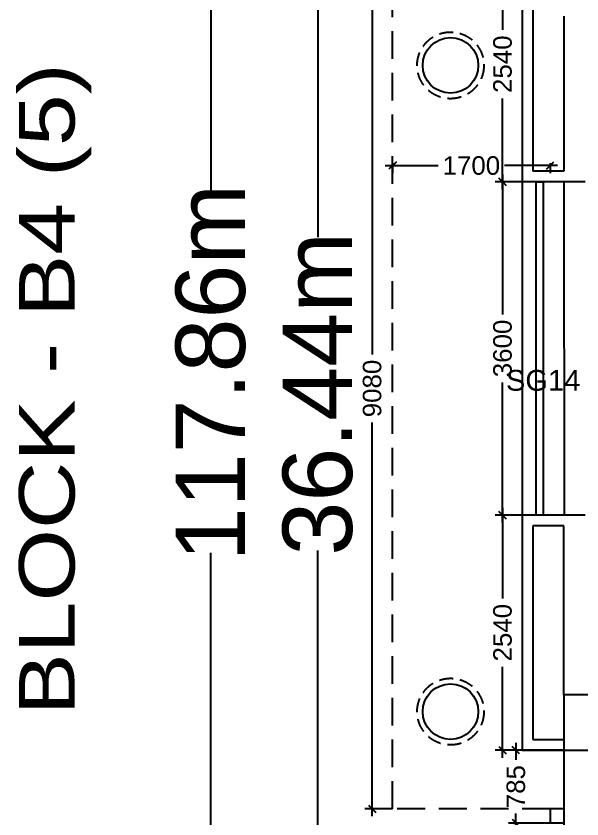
# Model space of a CAD drawing. Extents: x 7897917 to 8423973, y -6487334 to -6173396.
# Drawn here: x 7913008 to 7919118, y -6400766 to -6392095 of the extents above; entities that cross this region are included whole.
import ezdxf
from ezdxf.enums import TextEntityAlignment as Align

# ---------------------------------------------------------------- set-up
doc = ezdxf.new("R2010")
doc.units = 0
doc.header["$LTSCALE"] = 600
doc.header["$MEASUREMENT"] = 0
doc.header["$PDMODE"] = 35
doc.linetypes.add('DASHED', pattern=[0.75, 0.5, -0.25])
doc.linetypes.add('HIDDEN', pattern=[0.375, 0.25, -0.125])
doc.layers.get('0').update_dxf_attribs({"linetype": 'CONTINUOUS'})
doc.layers.get('Defpoints').update_dxf_attribs({"linetype": 'CONTINUOUS'})
for name, color, linetype in [('BLOCKS-PROP', 2, 'CONTINUOUS'), ('DIM', 8, 'CONTINUOUS'), ('Ele Proje.', 7, 'CONTINUOUS'), ('joinery', 7, 'CONTINUOUS'), ('LA-column', 3, 'CONTINUOUS'), ('Walls', 7, 'CONTINUOUS'), ('WIN', 151, 'CONTINUOUS'), ('Working Dim', 5, 'CONTINUOUS')]:
    doc.layers.add(name, color=color, linetype=linetype)
doc.styles.add('ari', font='arial.ttf')
doc.styles.add('ARIAL', font='arial.ttf')
doc.styles.get("Standard").update_dxf_attribs({"font": 'romans.shx'})
doc.dimstyles.new('int. dim', dxfattribs={"dimtxt": 450, "dimasz": 80, "dimexe": 80, "dimexo": 0, "dimgap": 70, "dimtad": 0, "dimdec": 0, "dimzin": 12, "dimdsep": 46, "dimtxsty": 'ari', "dimblk": 'OBLIQUE', "dimcen": 2, "dimdle": 80, "dimclrd": 256, "dimclre": 256, "dimclrt": 6, "dimadec": 0, "dimazin": 0, "dimtfac": 1, "dimtdec": 0, "dimtix": 1, "dimtmove": 2, "dimatfit": 3, "dimfxl": 1, "dimtolj": 1, "dimtzin": 0, "dimlwd": -1, "dimlwe": -1, "dimarcsym": 0})
doc.dimstyles.new('STANDARD$0', dxfattribs={"dimscale": 0, "dimtxt": 150, "dimasz": 125, "dimexe": 0.75, "dimexo": 1, "dimgap": 25, "dimtad": 1, "dimdec": 0, "dimdsep": 46, "dimtxsty": 'Standard', "dimblk1": 'DOT', "dimblk2": 'DOT', "dimsah": 1, "dimcen": 2.5, "dimclrd": 1, "dimclre": 1, "dimclrt": 3, "dimadec": 0, "dimazin": 0, "dimtfac": 1, "dimtdec": 0, "dimtmove": 0, "dimatfit": 3, "dimldrblk": 'DOT', "dimfxl": 1, "dimtolj": 1, "dimtzin": 0, "dimarcsym": 0})

# ---------------------------------------------------------------- blocks, each defined once
blk = doc.blocks.new('_Oblique')
at = {"color": 0, "linetype": 'ByBlock', "lineweight": -2}
blk.add_line((-0.5, -0.5), (0.5, 0.5), dxfattribs=at)
blk = doc.blocks.new('*D248')
at = {"layer": 'Defpoints', "color": 0, "transparency": 16777216}
for p in [(7918773.9, -6337015.4, 5.1), (7915110.3, -6454873.9), (7918923.8, -6454873.9, 5.1)]:
    blk.add_point(p, dxfattribs=at)
at = {"layer": 'DIM', "color": 8, "transparency": 16777216}
for p, q in [((7915110.3, -6336715.4), (7915110.3, -6393995.7)), ((7918773.9, -6337015.4), (7914810.3, -6337015.4)), ((7915110.3, -6455173.9), (7915110.3, -6397893.5)), ((7918923.8, -6454873.9), (7914810.3, -6454873.9))]:
    blk.add_line(p, q, dxfattribs=at)
at = {"layer": 'DIM', "color": 8, "transparency": 16777216, "xscale": 300, "yscale": 300, "zscale": 300}
for p, rotation in [((7915110.3, -6337015.4), 90), ((7915110.3, -6454873.9), 270)]:
    blk.add_blockref('_Oblique', p, dxfattribs=dict(at, rotation=rotation))
at = {"layer": 'DIM', "color": 7, "transparency": 16777216, "insert": (7915110.3, -6395944.6), "char_height": 750, "attachment_point": 5, "rotation": 90, "style": 'ari'}
blk.add_mtext('\\A1;117.86m', dxfattribs=at)
blk = doc.blocks.new('*D267')
at = {"layer": 'Defpoints', "color": 0, "transparency": 16777216}
for p in [(7916265.9, -6377954.5), (7918773.8, -6377954.5, 2.7), (7918773.9, -6414394.7, 2.7)]:
    blk.add_point(p, dxfattribs=at)
at = {"layer": 'DIM', "color": 8, "transparency": 16777216}
for p, q in [((7916265.9, -6377654.5), (7916265.9, -6394482)), ((7918773.8, -6377954.5), (7915965.9, -6377954.5)), ((7916265.9, -6414694.7), (7916265.9, -6397867.2)), ((7918773.9, -6414394.7), (7915965.9, -6414394.7))]:
    blk.add_line(p, q, dxfattribs=at)
at = {"layer": 'DIM', "color": 8, "transparency": 16777216, "xscale": 300, "yscale": 300, "zscale": 300}
for p, rotation in [((7916265.9, -6377954.5), 90), ((7916265.9, -6414394.7), 270)]:
    blk.add_blockref('_Oblique', p, dxfattribs=dict(at, rotation=rotation))
at = {"layer": 'DIM', "color": 7, "transparency": 16777216, "insert": (7916265.9, -6396174.6), "char_height": 750, "attachment_point": 5, "rotation": 90, "style": 'ari'}
blk.add_mtext('\\A1;36.44m', dxfattribs=at)
blk = doc.blocks.new('*D880')
at = {"layer": 'Defpoints', "color": 0, "transparency": 16777216}
for p in [(7916265.8, -6377954.5), (7918773.9, -6377954.5, 18.2), (7918923.9, -6414394.7, 2.7)]:
    blk.add_point(p, dxfattribs=at)
at = {"layer": 'DIM', "color": 8, "transparency": 16777216}
for p, q in [((7916265.8, -6377654.5), (7916265.8, -6394482)), ((7918773.9, -6377954.5), (7915965.8, -6377954.5)), ((7916265.8, -6414694.7), (7916265.8, -6397867.2)), ((7918923.9, -6414394.7), (7915965.8, -6414394.7))]:
    blk.add_line(p, q, dxfattribs=at)
at = {"layer": 'DIM', "color": 8, "transparency": 16777216, "xscale": 300, "yscale": 300, "zscale": 300}
for p, rotation in [((7916265.8, -6377954.5), 90), ((7916265.8, -6414394.7), 270)]:
    blk.add_blockref('_Oblique', p, dxfattribs=dict(at, rotation=rotation))
at = {"layer": 'DIM', "color": 7, "transparency": 16777216, "insert": (7916265.8, -6396174.6), "char_height": 750, "attachment_point": 5, "rotation": 90, "style": 'ari'}
blk.add_mtext('\\A1;36.44m', dxfattribs=at)
blk = doc.blocks.new('*D1366')
at = {"layer": 'Defpoints', "color": 0, "transparency": 16777216}
for p in [(7916852.9, -6391577.2), (7917074.1, -6391577.2, 27.7), (7917074.1, -6400657.2, 30.2)]:
    blk.add_point(p, dxfattribs=at)
at = {"layer": 'Working Dim', "transparency": 16777216}
for p, q in [((7916852.9, -6391497.2), (7916852.9, -6395748.9)), ((7917074.1, -6391577.2), (7916772.9, -6391577.2)), ((7916852.9, -6400737.2), (7916852.9, -6396485.5)), ((7917074.1, -6400657.2), (7916772.9, -6400657.2))]:
    blk.add_line(p, q, dxfattribs=at)
at = {"layer": 'Working Dim', "transparency": 16777216, "xscale": 80, "yscale": 80, "zscale": 80}
for p, rotation in [((7916852.9, -6391577.2), 90), ((7916852.9, -6400657.2), 270)]:
    blk.add_blockref('_Oblique', p, dxfattribs=dict(at, rotation=rotation))
at = {"layer": 'Working Dim', "color": 6, "transparency": 16777216, "insert": (7916852.9, -6396117.2), "char_height": 200, "attachment_point": 5, "rotation": 90, "style": 'ari'}
blk.add_mtext('\\A1;9080', dxfattribs=at)
blk = doc.blocks.new('*D1367')
at = {"layer": 'Defpoints', "color": 0, "transparency": 16777216}
for p in [(7917074.2, -6393681.8, -17.9), (7918774, -6393681.8, -11.7), (7917074.2, -6393710)]:
    blk.add_point(p, dxfattribs=at)
at = {"layer": 'Working Dim', "transparency": 16777216}
for p, q in [((7917074.2, -6393681.8), (7917074.2, -6393790)), ((7918774, -6393681.8), (7918774, -6393790)), ((7916994.2, -6393710), (7917565.2, -6393710)), ((7918854, -6393710), (7918283, -6393710))]:
    blk.add_line(p, q, dxfattribs=at)
at = {"layer": 'Working Dim', "transparency": 16777216, "xscale": 80, "yscale": 80, "zscale": 80, "rotation": 180}
blk.add_blockref('_Oblique', (7917074.2, -6393710), dxfattribs=at)
at = {"layer": 'Working Dim', "transparency": 16777216, "xscale": 80, "yscale": 80, "zscale": 80}
blk.add_blockref('_Oblique', (7918774, -6393710), dxfattribs=at)
at = {"layer": 'Working Dim', "color": 6, "transparency": 16777216, "insert": (7917924.1, -6393710), "char_height": 200, "attachment_point": 5, "style": 'ari'}
blk.add_mtext('\\A1;1700', dxfattribs=at)
blk = doc.blocks.new('*D1771')
at = {"layer": 'Defpoints', "color": 0, "transparency": 16777216}
for p in [(7918924, -6400024.7, -10.3), (7918404.9, -6400810.1), (7918924, -6400810.1, -14.9)]:
    blk.add_point(p, dxfattribs=at)
at = {"layer": 'Working Dim', "transparency": 16777216}
for p, q in [((7918924, -6400024.7), (7918324.9, -6400024.7)), ((7918404.9, -6399944.7), (7918404.9, -6400126.5)), ((7918404.9, -6400890.1), (7918404.9, -6400708.3)), ((7918924, -6400810.1), (7918324.9, -6400810.1))]:
    blk.add_line(p, q, dxfattribs=at)
at = {"layer": 'Working Dim', "transparency": 16777216, "xscale": 80, "yscale": 80, "zscale": 80}
for p, rotation in [((7918404.9, -6400024.7), 90), ((7918404.9, -6400810.1), 270)]:
    blk.add_blockref('_Oblique', p, dxfattribs=dict(at, rotation=rotation))
at = {"layer": 'Working Dim', "color": 6, "transparency": 16777216, "insert": (7918404.9, -6400417.4), "char_height": 200, "attachment_point": 5, "rotation": 90, "style": 'ari'}
blk.add_mtext('\\A1;785', dxfattribs=at)
blk = doc.blocks.new('*D1813')
at = {"layer": 'Defpoints', "color": 0, "transparency": 16777216}
for p in [(7918474, -6391344.7, -10.4), (7918261, -6393884.5), (7918474, -6393884.5, -3.7)]:
    blk.add_point(p, dxfattribs=at)
at = {"layer": 'Working Dim', "transparency": 16777216}
for p, q in [((7918261, -6391264.7), (7918261, -6392244.6)), ((7918474, -6391344.7), (7918181, -6391344.7)), ((7918261, -6393964.5), (7918261, -6392984.6)), ((7918474, -6393884.5), (7918181, -6393884.5))]:
    blk.add_line(p, q, dxfattribs=at)
at = {"layer": 'Working Dim', "transparency": 16777216, "xscale": 80, "yscale": 80, "zscale": 80}
for p, rotation in [((7918261, -6391344.7), 90), ((7918261, -6393884.5), 270)]:
    blk.add_blockref('_Oblique', p, dxfattribs=dict(at, rotation=rotation))
at = {"layer": 'Working Dim', "color": 6, "transparency": 16777216, "insert": (7918261, -6392614.6), "char_height": 200, "attachment_point": 5, "rotation": 90, "style": 'ari'}
blk.add_mtext('\\A1;2540', dxfattribs=at)
blk = doc.blocks.new('*D1814')
at = {"layer": 'Defpoints', "color": 0, "transparency": 16777216}
for p in [(7918474, -6393884.5, -3.7), (7918261, -6397484.5), (7918474, -6397484.5, -18.5)]:
    blk.add_point(p, dxfattribs=at)
at = {"layer": 'Working Dim', "transparency": 16777216}
for p, q in [((7918261, -6393804.5), (7918261, -6395316.3)), ((7918474, -6393884.5), (7918181, -6393884.5)), ((7918261, -6397564.5), (7918261, -6396052.7)), ((7918474, -6397484.5), (7918181, -6397484.5))]:
    blk.add_line(p, q, dxfattribs=at)
at = {"layer": 'Working Dim', "transparency": 16777216, "xscale": 80, "yscale": 80, "zscale": 80}
for p, rotation in [((7918261, -6393884.5), 90), ((7918261, -6397484.5), 270)]:
    blk.add_blockref('_Oblique', p, dxfattribs=dict(at, rotation=rotation))
at = {"layer": 'Working Dim', "color": 6, "transparency": 16777216, "insert": (7918261, -6395684.5), "char_height": 200, "attachment_point": 5, "rotation": 90, "style": 'ari'}
blk.add_mtext('\\A1;3600', dxfattribs=at)
blk = doc.blocks.new('*D1815')
at = {"layer": 'Defpoints', "color": 0, "transparency": 16777216}
for p in [(7918474, -6397484.5, -18.5), (7918261, -6400024.7), (7918474.1, -6400024.7, -10.4)]:
    blk.add_point(p, dxfattribs=at)
at = {"layer": 'Working Dim', "transparency": 16777216}
for p, q in [((7918261, -6397404.5), (7918261, -6398384.6)), ((7918474, -6397484.5), (7918181, -6397484.5)), ((7918261, -6400104.7), (7918261, -6399124.6)), ((7918474.1, -6400024.7), (7918181, -6400024.7))]:
    blk.add_line(p, q, dxfattribs=at)
at = {"layer": 'Working Dim', "transparency": 16777216, "xscale": 80, "yscale": 80, "zscale": 80}
for p, rotation in [((7918261, -6397484.5), 90), ((7918261, -6400024.7), 270)]:
    blk.add_blockref('_Oblique', p, dxfattribs=dict(at, rotation=rotation))
at = {"layer": 'Working Dim', "color": 6, "transparency": 16777216, "insert": (7918261, -6398754.6), "char_height": 200, "attachment_point": 5, "rotation": 90, "style": 'ari'}
blk.add_mtext('\\A1;2540', dxfattribs=at)

msp = doc.modelspace()

# ---------------------------------------------------------------- linework, layer by layer
at = {"color": 8, "linetype": 'DASHED'}
for p, q in [((7917074.087, -6400657.183, 38.921), (7917074.189, -6391577.201, -23.739)), ((7918773.907, -6400657.183, 30.561), (7917074.089, -6400657.183, 39.281))]:
    msp.add_line(p, q, dxfattribs=at)
at = {"layer": 'Ele Proje.', "color": 1}
for p, q in [((7918473.997, -6391344.663, 17.794), (7918474.009, -6393884.516, 24.401)), ((7918588.998, -6391459.663, 17.794), (7918589.008, -6393769.515, 24.401)), ((7918923.817, -6392094.63, 9.681), (7918923.817, -6393769.511, 9.681)), ((7918923.817, -6393769.511, 9.681), (7918589.008, -6393769.515, 9.681)), ((7919153.817, -6393884.512, 9.681), (7918474.009, -6393884.516, 9.681)), ((7918474.009, -6397484.516, 9.681), (7918474.022, -6400024.679, 9.681)), ((7919153.817, -6397484.516, 9.681), (7918474.009, -6397484.516, 9.681)), ((7918589.011, -6397599.516, 24.402), (7918589.021, -6399909.679, 17.794)), ((7918923.997, -6397599.516, 17.017), (7918589.028, -6397599.516, 22.514)), ((7918923.817, -6399424.545, 9.681), (7918923.817, -6397599.521, 9.681)), ((7918589.021, -6399909.679, 17.794), (7918923.997, -6399909.679, 17.794)), ((7918474.096, -6400024.679, 17.794), (7918923.997, -6400024.679, 17.794))]:
    msp.add_line(p, q, dxfattribs=at)
at = {"layer": 'Ele Proje.', "elevation": 2.39}
msp.add_lwpolyline([(7918924.088, -6400657.227), (7918774.089, -6400657.227), (7918774.089, -6400807.227), (7918924.088, -6400807.227)], dxfattribs=at)
at = {"layer": 'LA-column', "color": 2}
msp.add_lwpolyline([(7919523.907, -6400024.616), (7919523.907, -6399424.616), (7918923.907, -6399424.616), (7918923.907, -6400024.616)], close=True, dxfattribs=at)
at = {"layer": 'Walls', "color": 8}
for p, q in [((7918474.009, -6393884.516, 9.681), (7918474.009, -6397484.516, 9.681)), ((7918923.817, -6393884.54, 9.681), (7918924.197, -6397484.54, 32.823))]:
    msp.add_line(p, q, dxfattribs=at)
at = {"layer": 'Walls'}
msp.add_line((7918924.087, -6400024.733, 2.39), (7918924.087, -6403089.736, 2.39), dxfattribs=at)
at = {"layer": 'WIN', "linetype": 'Continuous', "elevation": 24.401}
msp.add_lwpolyline([(7918622.997, -6393884.516), (7918698.997, -6393884.516), (7918698.997, -6397484.516), (7918622.997, -6397484.516)], close=True, dxfattribs=at)
at = {"layer": 'Working Dim', "color": 8, "linetype": 'HIDDEN'}
for centre in [(7917699.02, -6392627.201, -9.608), (7917699.02, -6399607.123, -9.608)]:
    msp.add_circle(centre, 360, dxfattribs=at)
at = {"layer": 'Working Dim', "color": 3, "linetype": 'Continuous'}
for centre in [(7917699.02, -6392627.201, -9.608), (7917699.02, -6399607.123, -9.608)]:
    msp.add_circle(centre, 300, dxfattribs=at)

# ---------------------------------------------------------------- texts
at = {"layer": 'BLOCKS-PROP', "color": 10, "style": 'ARIAL', "width": 1.2}
msp.add_text('BLOCK - B4 (5)', height=600, rotation=90, dxfattribs=at).set_placement((7913640.343, -6396125.977, -2.741), align=Align.CENTER)
at = {"layer": 'joinery', "style": 'ari'}
msp.add_text('SG14', height=225, dxfattribs=at).set_placement((7918698.997, -6396141.425, 24.401), align=Align.CENTER)

# ---------------------------------------------------------------- dimensions: what is measured, and where the dimension line sits
at = {"layer": 'DIM'}
for base, p1, p2, angle, picture, middle in [((7915110.265, -6454873.885), (7918773.907, -6337015.366, 5.131), (7918923.82, -6454873.885, 5.131), 90, '*D248', (7915110.265, -6395944.625)), ((7916265.787, -6377954.538, -2.749), (7918923.907, -6414394.742), (7918773.907, -6377954.538, 15.404), 270, '*D880', (7916265.787, -6396174.64, -2.749)), ((7916265.874, -6377954.538, -2.749), (7918773.907, -6414394.662), (7918773.817, -6377954.538), 270, '*D267', (7916265.874, -6396174.6, -2.749))]:
    dim = msp.add_linear_dim(base=base, p1=p1, p2=p2, angle=angle, dimstyle='STANDARD$0', override={"dimscale": 1, "dimtxt": 750, "dimasz": 300, "dimexe": 300, "dimexo": 0, "dimgap": 1, "dimtad": 0, "dimdec": 2, "dimlfac": 0.001, "dimzin": 0, "dimpost": 'm', "dimtxsty": 'ari', "dimblk1": 'Oblique', "dimblk2": 'Oblique', "dimcen": 0, "dimdle": 300, "dimclrd": 8, "dimclre": 8, "dimclrt": 7, "dimadec": 2, "dimtdec": 2, "dimtmove": 2, "dimfxl": 0.75, "dimfrac": 1, "dimlwd": 65535, "dimlwe": 65535}, dxfattribs=at)
    dim.commit()
    dim.dimension.update_dxf_attribs({"geometry": picture, "text_midpoint": middle})
at = {"layer": 'Working Dim'}
for base, p1, p2, angle, override, picture, middle in [((7918261.024, -6393884.516, 28.15), (7918473.997, -6391344.663, 17.794), (7918474.009, -6393884.516, 24.401), 270, {"dimtxt": 200, "dimarcsym": 1}, '*D1813', (7918261.024, -6392614.59, 28.15)), ((7916852.944, -6391577.201, 8.672), (7917074.087, -6400657.183, 38.921), (7917074.122, -6391577.201, 36.399), 90, {"dimtxt": 200, "dimarcsym": 1}, '*D1366', (7916852.944, -6396117.192, 8.672)), ((7918261.024, -6397484.516, 28.15), (7918474.009, -6393884.516, 24.401), (7918474.009, -6397484.516, 9.681), 270, {"dimtxt": 200, "dimarcsym": 1}, '*D1814', (7918261.024, -6395684.516, 28.15)), ((7918261.024, -6400024.679, 28.15), (7918474.009, -6397484.516, 9.681), (7918474.096, -6400024.679, 17.794), 270, {"dimtxt": 200, "dimarcsym": 1}, '*D1815', (7918261.024, -6398754.597, 28.15)), ((7918404.897, -6400810.144, 17.794), (7918923.997, -6400024.683, 7.521), (7918923.997, -6400810.144, 2.878), 270, {"dimtxt": 200}, '*D1771', (7918404.897, -6400417.413, 17.794))]:
    dim = msp.add_linear_dim(base=base, p1=p1, p2=p2, angle=angle, dimstyle='int. dim', override=override, dxfattribs=at)
    dim.commit()
    dim.dimension.update_dxf_attribs({"geometry": picture, "text_midpoint": middle})
dim = msp.add_linear_dim(base=(7917074.165, -6393710.045, 8.672), p1=(7918773.997, -6393681.755, -3.039), p2=(7917074.165, -6393681.778, -9.215), dimstyle='int. dim', override={"dimtxt": 200, "dimarcsym": 1}, dxfattribs=at)
dim.commit()
dim.dimension.update_dxf_attribs({"geometry": '*D1367', "text_midpoint": (7917924.081, -6393710.045, 8.672)})

doc.saveas('drawing.dxf')
